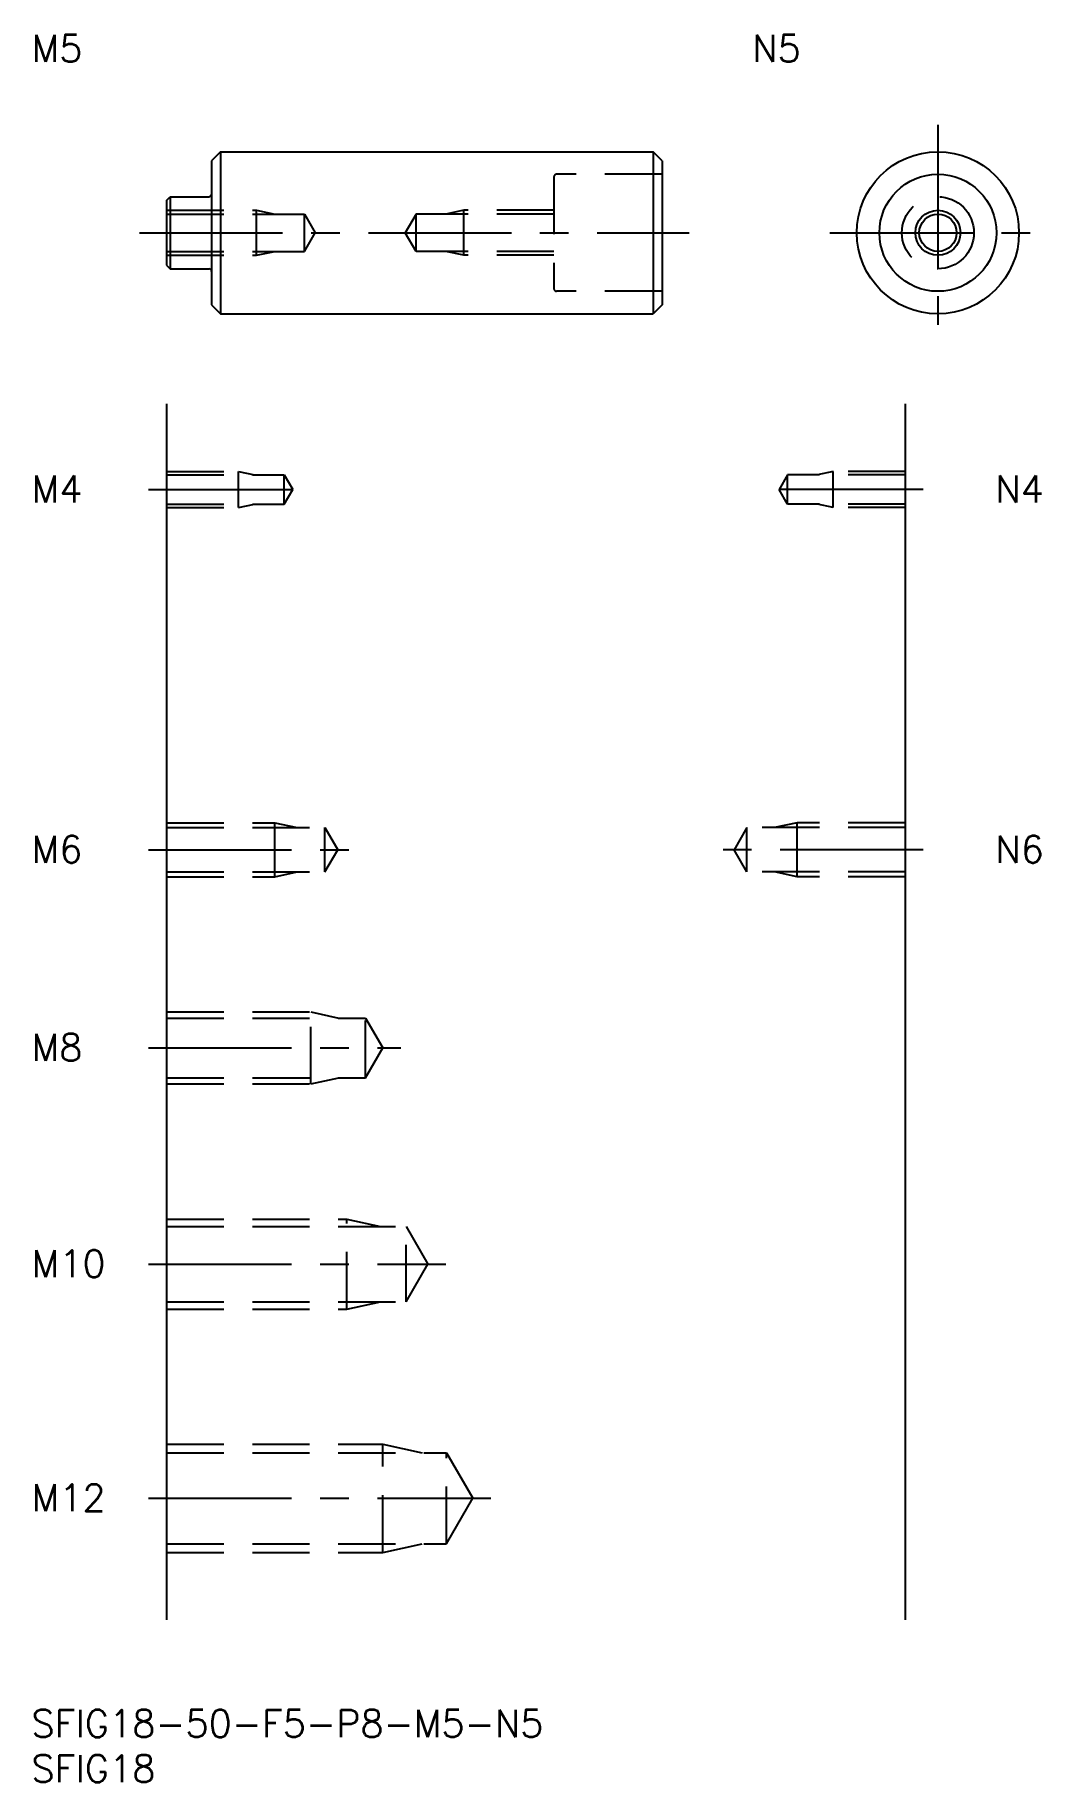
# Model space of a CAD drawing. Extents: x 0 to 113, y -8 to 186.
import ezdxf

# ---------------------------------------------------------------- set-up
doc = ezdxf.new("R2010")
doc.units = 0
doc.header["$LTSCALE"] = 0.5
doc.linetypes.add('CENTER', pattern=[50.8, 31.75, -6.35, 6.35, -6.35])
doc.linetypes.add('DASHED', pattern=[19.05, 12.7, -6.35])
for name, color, linetype in [('MSM_CENTER', 1, 'CENTER'), ('MSM_CONTINUOUS', 7, 'CONTINUOUS'), ('MSM_DASHED', 4, 'DASHED'), ('MSM_NARROW', 5, 'CONTINUOUS'), ('MSM_PART_NUMBER', 7, 'CONTINUOUS')]:
    doc.layers.add(name, color=color, linetype=linetype)
doc.styles.get("Standard").update_dxf_attribs({"font": 'txt.shx', "height": 3, "bigfont": 'bigfont.shx'})

# ---------------------------------------------------------------- blocks, each defined once
blk = doc.blocks.new('*U4')
at = {"layer": 'MSM_PART_NUMBER'}
blk.add_text('SFIG18-50-F5-P8-M5-N5', height=3, dxfattribs=at).set_placement((0, -3))
blk = doc.blocks.new('*U5')
at = {"layer": 'MSM_PART_NUMBER'}
blk.add_text('SFIG18', height=3, dxfattribs=at).set_placement((0, -8))
blk = doc.blocks.new('*U6')
at = {"layer": 'MSM_PART_NUMBER'}
blk.add_text('M12', height=3, dxfattribs=at).set_placement((0, 22.06))
blk = doc.blocks.new('*U7')
at = {"layer": 'MSM_PART_NUMBER'}
blk.add_text('M10', height=3, dxfattribs=at).set_placement((0, 48.06))
blk = doc.blocks.new('*U8')
at = {"layer": 'MSM_PART_NUMBER'}
blk.add_text('M8', height=3, dxfattribs=at).set_placement((0, 72.06))
blk = doc.blocks.new('*U9')
at = {"layer": 'MSM_PART_NUMBER'}
blk.add_text('M6', height=3, dxfattribs=at).set_placement((0, 94.06))
blk = doc.blocks.new('*U10')
at = {"layer": 'MSM_PART_NUMBER'}
blk.add_text('M5', height=3, dxfattribs=at).set_placement((0, 182.96))
blk = doc.blocks.new('*U11')
at = {"layer": 'MSM_PART_NUMBER'}
blk.add_text('N6', height=3, dxfattribs=at).set_placement((107, 94.06))
blk = doc.blocks.new('*U12')
at = {"layer": 'MSM_PART_NUMBER'}
blk.add_text('N5', height=3, dxfattribs=at).set_placement((80, 182.96))
blk = doc.blocks.new('*U13')
at = {"layer": 'MSM_PART_NUMBER'}
blk.add_text('M4', height=3, dxfattribs=at).set_placement((0, 134.06))
blk = doc.blocks.new('*U14')
at = {"layer": 'MSM_PART_NUMBER'}
blk.add_text('N4', height=3, dxfattribs=at).set_placement((107, 134.06))

msp = doc.modelspace()

# ---------------------------------------------------------------- linework, layer by layer
at = {"layer": 'MSM_CENTER'}
for p, q in [((100.63, 176), (100.63, 152)), ((12, 164), (73, 164)), ((88.63, 164), (112.63, 164)), ((13, 135.5), (31, 135.5)), ((99, 135.5), (81, 135.5)), ((13, 95.5), (36, 95.5)), ((99, 95.5), (76, 95.5)), ((13, 73.5), (41, 73.5)), ((13, 49.5), (46, 49.5)), ((13, 23.5), (51, 23.5))]:
    msp.add_line(p, q, dxfattribs=at)
at = {"layer": 'MSM_CONTINUOUS'}
for p, q in [((21, 173), (20, 172)), ((21, 173), (69, 173)), ((21, 173), (21, 155)), ((69, 173), (69, 155)), ((70, 172), (69, 173)), ((20, 172), (20, 156)), ((70, 172), (70, 156)), ((15, 167.6), (15.4, 168)), ((15, 167.6), (15, 160.4)), ((15.4, 168), (15.4, 160)), ((15.4, 168), (19.7, 168)), ((15, 160.4), (15.4, 160)), ((15.4, 160), (19.7, 160)), ((20, 156), (21, 155)), ((70, 156), (69, 155)), ((21, 155), (69, 155)), ((15, 145), (15, 10)), ((97, 145), (97, 10))]:
    msp.add_line(p, q, dxfattribs=at)
for radius in [9, 6.5, 2.07]:
    msp.add_circle((100.63, 164), radius, dxfattribs=at)
for centre, start, end in [((19.7, 168.3), 270, 0), ((19.7, 159.7), 0, 90)]:
    msp.add_arc(centre, 0.3, start, end, dxfattribs=at)
at = {"layer": 'MSM_DASHED'}
for p, q in [((58, 170.2), (58, 157.8)), ((70, 170.5), (58.3, 170.5)), ((15, 166.5), (25, 166.5)), ((15, 166.07), (30.31, 166.07)), ((25, 161.5), (25, 166.5)), ((25, 166.5), (27, 166.07)), ((30.31, 161.93), (30.31, 166.07)), ((30.31, 166.07), (31.5, 164)), ((42.69, 166.07), (41.5, 164)), ((58, 166.07), (42.69, 166.07)), ((42.69, 161.93), (42.69, 166.07)), ((48, 166.5), (46, 166.07)), ((58, 166.5), (48, 166.5)), ((48, 161.5), (48, 166.5)), ((30.31, 161.93), (31.5, 164)), ((42.69, 161.93), (41.5, 164)), ((15, 161.93), (30.31, 161.93)), ((15, 161.5), (25, 161.5)), ((25, 161.5), (27, 161.93)), ((58, 161.93), (42.69, 161.93)), ((48, 161.5), (46, 161.93)), ((58, 161.5), (48, 161.5)), ((70, 157.5), (58.3, 157.5)), ((15, 137.5), (23, 137.5)), ((15, 137.12), (28.06, 137.12)), ((23, 133.5), (23, 137.5)), ((23, 137.5), (24.75, 137.12)), ((28.06, 133.88), (28.06, 137.12)), ((28.06, 137.12), (29, 135.5)), ((83.94, 137.12), (83, 135.5)), ((97, 137.12), (83.94, 137.12)), ((83.94, 133.88), (83.94, 137.12)), ((89, 137.5), (87.25, 137.12)), ((97, 137.5), (89, 137.5)), ((89, 133.5), (89, 137.5)), ((15, 133.88), (28.06, 133.88)), ((23, 133.5), (24.75, 133.88)), ((28.06, 133.88), (29, 135.5)), ((83.94, 133.88), (83, 135.5)), ((97, 133.88), (83.94, 133.88)), ((89, 133.5), (87.25, 133.88)), ((15, 133.5), (23, 133.5)), ((97, 133.5), (89, 133.5)), ((15, 98.5), (27, 98.5)), ((15, 97.96), (32.58, 97.96)), ((27, 92.5), (27, 98.5)), ((27, 98.5), (29.5, 97.96)), ((32.58, 93.04), (32.58, 97.96)), ((32.58, 97.96), (34, 95.5)), ((79.42, 97.96), (78, 95.5)), ((97, 97.96), (79.42, 97.96)), ((79.42, 93.04), (79.42, 97.96)), ((85, 98.5), (82.5, 97.96)), ((97, 98.5), (85, 98.5)), ((85, 92.5), (85, 98.5)), ((32.58, 93.04), (34, 95.5)), ((79.42, 93.04), (78, 95.5)), ((15, 93.04), (32.58, 93.04)), ((15, 92.5), (27, 92.5)), ((27, 92.5), (29.5, 93.04)), ((97, 93.04), (79.42, 93.04)), ((85, 92.5), (82.5, 93.04)), ((97, 92.5), (85, 92.5)), ((15, 77.5), (31, 77.5)), ((15, 76.82), (37.08, 76.82)), ((31, 69.5), (31, 77.5)), ((31, 77.5), (34.12, 76.82)), ((37.08, 70.18), (37.08, 76.82)), ((37.08, 76.82), (39, 73.5)), ((37.08, 70.18), (39, 73.5)), ((15, 70.18), (37.08, 70.18)), ((31, 69.5), (34.12, 70.18)), ((15, 69.5), (31, 69.5)), ((15, 54.5), (35, 54.5)), ((35, 44.5), (35, 54.5)), ((35, 54.5), (38.75, 53.69)), ((15, 53.69), (41.58, 53.69)), ((41.58, 45.31), (41.58, 53.69)), ((41.58, 53.69), (44, 49.5)), ((41.58, 45.31), (44, 49.5)), ((15, 45.31), (41.58, 45.31)), ((35, 44.5), (38.75, 45.31)), ((15, 44.5), (35, 44.5)), ((15, 29.5), (39, 29.5)), ((39, 17.5), (39, 29.5)), ((39, 29.5), (43.37, 28.55)), ((15, 28.55), (46.08, 28.55)), ((46.08, 18.45), (46.08, 28.55)), ((46.08, 28.55), (49, 23.5)), ((46.08, 18.45), (49, 23.5)), ((15, 18.45), (46.08, 18.45)), ((15, 17.5), (39, 17.5)), ((39, 17.5), (43.37, 18.45))]:
    msp.add_line(p, q, dxfattribs=at)
msp.add_circle((100.63, 164), 4, dxfattribs=at)
for centre, start, end in [((58.3, 170.2), 90, 180), ((58.3, 157.8), 180, 270)]:
    msp.add_arc(centre, 0.3, start, end, dxfattribs=at)
at = {"layer": 'MSM_NARROW'}
msp.add_circle((100.63, 164), 2.5, dxfattribs=at)

# ---------------------------------------------------------------- block references
at = {"layer": 'MSM_CONTINUOUS'}
for name in ['*U10', '*U12', '*U13', '*U14', '*U9', '*U11', '*U8', '*U7', '*U6', '*U4', '*U5']:
    msp.add_blockref(name, (0, 0), dxfattribs=at)

doc.saveas('drawing.dxf')
